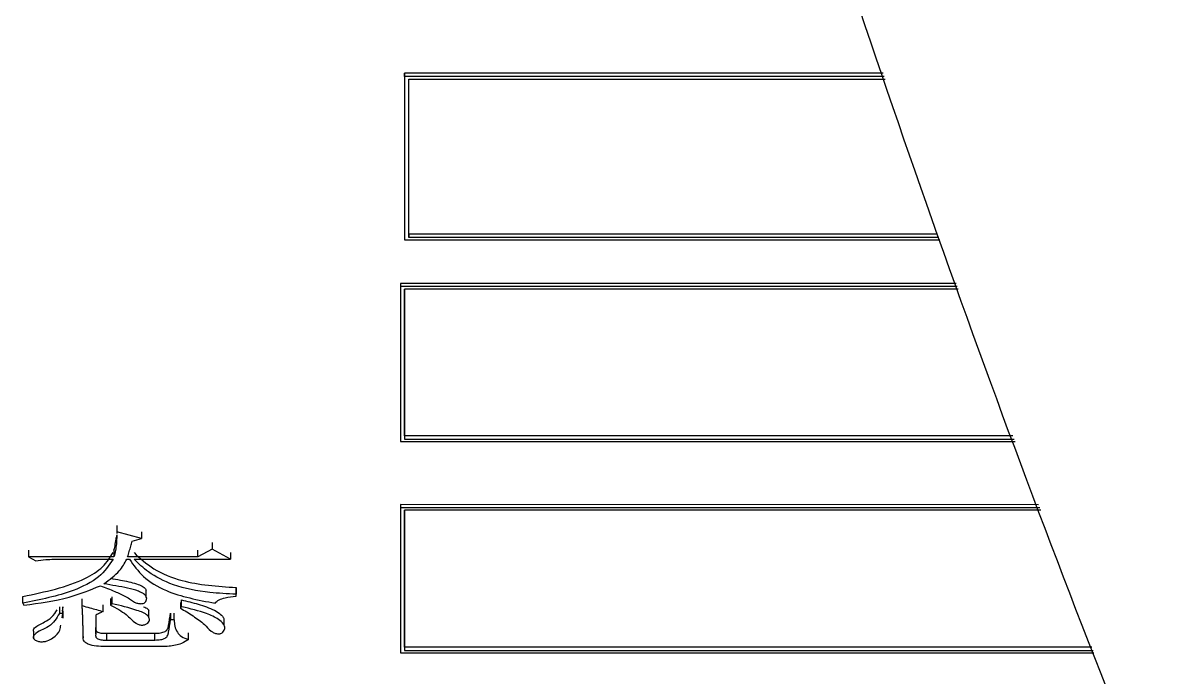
# Model space of a CAD drawing. Header units: millimetres. Extents: x 2126 to 3741, y 477 to 1658.
# Drawn here: x 2361.03 to 2374.67, y 827.25 to 835.02 of the extents above; entities that cross this region are included whole.
import ezdxf

# ---------------------------------------------------------------- set-up
doc = ezdxf.new("R2010")
doc.units = ezdxf.units.MM

msp = doc.modelspace()

# ---------------------------------------------------------------- linework, layer by layer
at = {"color": 7, "linetype": 'Continuous', "lineweight": 25}
for p, q in [((2371.246, 834.423), (2365.56, 834.423)), ((2365.56, 834.423), (2365.56, 832.48)), ((2365.56, 834.386), (2365.56, 834.423)), ((2371.258, 834.386), (2365.56, 834.386)), ((2365.61, 834.355), (2371.269, 834.355)), ((2365.56, 832.443), (2371.919, 832.443)), ((2365.61, 832.51), (2365.61, 832.473)), ((2371.893, 832.51), (2365.61, 832.51)), ((2371.907, 832.473), (2365.61, 832.473)), ((2372.112, 831.925), (2365.51, 831.926)), ((2365.51, 831.926), (2365.51, 830.085)), ((2365.51, 831.926), (2365.51, 831.888)), ((2372.126, 831.888), (2365.51, 831.888)), ((2372.137, 831.858), (2365.56, 831.858)), ((2365.56, 830.114), (2365.56, 830.075)), ((2372.788, 830.114), (2365.56, 830.114)), ((2365.51, 830.085), (2365.51, 830.046)), ((2365.51, 830.046), (2372.813, 830.046)), ((2365.56, 830.075), (2372.802, 830.075)), ((2373.093, 829.295), (2365.51, 829.296)), ((2365.51, 829.296), (2365.51, 827.574)), ((2365.51, 829.296), (2365.51, 829.257)), ((2373.107, 829.257), (2365.51, 829.257)), ((2373.118, 829.229), (2365.56, 829.229)), ((2362.141, 829.049), (2362.141, 828.971)), ((2362.141, 828.971), (2362.14, 828.953)), ((2362.433, 828.893), (2362.141, 828.971)), ((2362.325, 828.863), (2362.433, 828.893)), ((2362.433, 828.971), (2362.433, 828.893)), ((2361.091, 828.756), (2361.091, 828.677)), ((2362.108, 828.756), (2362.108, 828.677)), ((2363.276, 828.767), (2363.103, 828.677)), ((2363.103, 828.677), (2363.103, 828.756)), ((2363.276, 828.845), (2363.276, 828.767)), ((2363.493, 828.647), (2363.276, 828.767)), ((2361.091, 828.677), (2361.178, 828.629)), ((2362.108, 828.677), (2361.091, 828.677)), ((2361.394, 828.647), (2362.097, 828.647)), ((2362.26, 828.647), (2362.292, 828.647)), ((2363.103, 828.677), (2362.27, 828.677)), ((2362.346, 828.647), (2363.493, 828.647)), ((2363.493, 828.726), (2363.493, 828.647)), ((2361.026, 828.125), (2361.026, 828.205)), ((2362.087, 828.119), (2362.087, 828.199)), ((2362.491, 828.199), (2362.491, 828.279)), ((2363.558, 828.311), (2363.558, 828.231)), ((2363.558, 828.208), (2363.558, 828.287)), ((2363.558, 828.208), (2363.558, 828.231)), ((2361.026, 828.125), (2361.037, 828.102)), ((2361.459, 828.082), (2361.459, 828.002)), ((2361.502, 828.082), (2361.492, 828.03)), ((2361.502, 828.002), (2361.502, 828.082)), ((2361.73, 828.096), (2361.73, 828.175)), ((2361.978, 828.025), (2361.978, 828.105)), ((2362.087, 828.119), (2362.065, 828.102)), ((2362.898, 828.134), (2362.898, 828.067)), ((2362.909, 828.084), (2362.909, 828.164)), ((2361.502, 828.002), (2361.459, 828.002)), ((2361.492, 827.949), (2361.502, 828.002)), ((2361.504, 827.948), (2361.504, 828.028)), ((2361.892, 827.984), (2361.892, 827.757)), ((2361.892, 827.984), (2361.892, 827.837)), ((2362.523, 827.957), (2362.522, 828.038)), ((2362.779, 828.006), (2362.779, 827.926)), ((2362.822, 827.926), (2362.779, 827.926)), ((2362.822, 827.926), (2362.822, 828.006)), ((2363.417, 827.86), (2363.417, 827.94)), ((2361.15, 827.792), (2361.15, 827.727)), ((2361.892, 827.757), (2361.892, 827.837)), ((2361.15, 827.726), (2361.15, 827.712)), ((2361.74, 827.727), (2361.74, 827.711)), ((2362.022, 827.687), (2362.022, 827.767)), ((2362.022, 827.767), (2362.595, 827.767)), ((2362.022, 827.687), (2362.595, 827.687)), ((2362.595, 827.687), (2362.595, 827.767)), ((2362.995, 827.693), (2362.995, 827.773)), ((2362.682, 827.611), (2362.032, 827.611)), ((2365.51, 827.574), (2365.51, 827.534)), ((2365.51, 827.534), (2373.75, 827.534)), ((2365.56, 827.601), (2365.56, 827.561)), ((2373.725, 827.601), (2365.56, 827.601)), ((2365.56, 827.561), (2373.74, 827.561))]:
    msp.add_line(p, q, dxfattribs=at)
at = {"color": 7, "linetype": 'Continuous', "lineweight": 25, "flags": 128}
msp.add_lwpolyline([(2362.065, 828.181), (2362.065, 828.153), (2362.065, 828.127), (2362.065, 828.102)], dxfattribs=at)
at = {"color": 7, "linetype": 'Continuous', "lineweight": 25}
for points, knots in [([(2362.131, 889.762), (2362.156, 887.202), (2362.191, 883.621), (2362.47, 878.352), (2362.805, 873.888), (2363.371, 868.571), (2364.144, 863.002), (2365.154, 857.189), (2366.41, 851.218), (2367.921, 845.142), (2369.691, 839.004), (2371.726, 832.839), (2374.025, 826.675), (2376.59, 820.538), (2379.421, 814.45), (2382.515, 808.431), (2385.869, 802.498), (2389.481, 796.669), (2393.347, 790.959), (2397.461, 785.383), (2401.818, 779.956), (2406.412, 774.69), (2411.237, 769.599), (2416.285, 764.694), (2421.548, 759.987), (2427.018, 755.49), (2432.686, 751.211), (2438.543, 747.163), (2444.58, 743.353), (2450.785, 739.791), (2457.15, 736.486), (2463.663, 733.445), (2470.312, 730.676), (2477.086, 728.186), (2483.974, 725.98), (2490.963, 724.066), (2498.04, 722.447), (2505.194, 721.129), (2512.411, 720.116), (2519.678, 719.412), (2526.982, 719.019), (2534.31, 718.94), (2541.648, 719.177), (2548.983, 719.731), (2556.301, 720.604), (2563.588, 721.794), (2570.83, 723.302), (2578.015, 725.127), (2585.128, 727.267), (2592.155, 729.721), (2599.084, 732.486), (2605.9, 735.559), (2612.591, 738.936), (2619.143, 742.614), (2625.543, 746.587), (2631.778, 750.852), (2637.836, 755.403), (2643.704, 760.235), (2649.371, 765.342), (2654.823, 770.719), (2659.871, 776.166), (2664.523, 781.639), (2668.793, 787.097), (2672.835, 792.722), (2676.643, 798.504), (2680.212, 804.431), (2683.534, 810.494), (2686.604, 816.679), (2689.417, 822.976), (2691.969, 829.37), (2694.255, 835.845), (2696.272, 842.383), (2698.014, 848.957), (2699.479, 855.53), (2700.661, 862.024), (2701.558, 868.314), (2702.141, 873.837), (2702.509, 878.72), (2702.748, 883.544), (2702.866, 889.519), (2702.755, 895.035), (2702.483, 900.305), (2702.146, 904.769), (2701.581, 910.085), (2700.808, 915.654), (2699.798, 921.468), (2698.541, 927.439), (2697.031, 933.515), (2695.26, 939.653), (2693.226, 945.818), (2690.926, 951.982), (2688.361, 958.118), (2685.531, 964.207), (2682.437, 970.226), (2679.082, 976.159), (2675.47, 981.988), (2671.605, 987.698), (2667.491, 993.273), (2663.133, 998.701), (2658.539, 1003.966), (2653.715, 1009.058), (2648.667, 1013.962), (2643.404, 1018.669), (2637.934, 1023.167), (2632.266, 1027.445), (2626.409, 1031.494), (2620.372, 1035.304), (2614.166, 1038.865), (2607.801, 1042.17), (2601.289, 1045.213), (2594.638, 1047.975), (2588.356, 1050.312), (2584.251, 1051.59), (2582.442, 1052.154)], [0, 0, 0, 0, 0.0102074, 0.014274, 0.021037, 0.0280561, 0.0355867, 0.0434511, 0.0515783, 0.0599113, 0.0684099, 0.0770439, 0.085791, 0.0946336, 0.1035582, 0.112554, 0.1216124, 0.1307262, 0.1398897, 0.1490979, 0.1583469, 0.1676331, 0.1769537, 0.1863062, 0.1956884, 0.2050985, 0.2145348, 0.2239961, 0.233481, 0.2429885, 0.2525178, 0.262068, 0.2716385, 0.2812287, 0.2908382, 0.3004664, 0.3101132, 0.3197782, 0.3294613, 0.3391624, 0.3488814, 0.3586183, 0.3683733, 0.3781464, 0.387938, 0.3977483, 0.4075776, 0.4174265, 0.4272956, 0.4371854, 0.4470968, 0.4570307, 0.4669882, 0.4769704, 0.486979, 0.4970156, 0.5070822, 0.5171812, 0.5273154, 0.5374882, 0.5477037, 0.5569145, 0.5661226, 0.5753266, 0.5845258, 0.5937191, 0.6029052, 0.6120821, 0.6212471, 0.6303962, 0.6395236, 0.6486197, 0.6576679, 0.6666375, 0.6754633, 0.6839789, 0.6919633, 0.6976055, 0.7035012, 0.7112199, 0.7214273, 0.7254939, 0.7322569, 0.739276, 0.7468066, 0.754671, 0.7627982, 0.7711312, 0.7796298, 0.7882638, 0.7970109, 0.8058535, 0.8147781, 0.8237739, 0.8328323, 0.8419461, 0.8511096, 0.8603178, 0.8695668, 0.878853, 0.8881736, 0.8975261, 0.9069083, 0.9163184, 0.9257547, 0.935216, 0.9447009, 0.9542084, 0.9637377, 0.9732879, 0.9828584, 0.9924486, 1, 1, 1, 1]), ([(2365.56, 834.386), (2365.56, 834.189), (2365.56, 833.794), (2365.56, 833.144), (2365.56, 832.698), (2365.56, 832.443)], [0, 0, 0, 0, 0.300081, 0.600162, 1, 1, 1, 1]), ([(2365.61, 832.473), (2365.61, 832.664), (2365.61, 833.047), (2365.61, 833.674), (2365.61, 834.113), (2365.61, 834.355)], [0, 0, 0, 0, 0.3099206, 0.6198411, 1, 1, 1, 1]), ([(2365.61, 832.51), (2365.61, 832.664), (2365.61, 832.973), (2365.61, 833.585), (2365.61, 834.049), (2365.61, 834.355)], [0, 0, 0, 0, 0.254867, 0.509735, 1, 1, 1, 1]), ([(2365.51, 831.888), (2365.51, 831.7), (2365.51, 831.325), (2365.51, 830.71), (2365.51, 830.288), (2365.51, 830.046)], [0, 0, 0, 0, 0.300081, 0.600162, 1, 1, 1, 1]), ([(2365.56, 831.858), (2365.56, 831.671), (2365.56, 831.296), (2365.56, 830.701), (2365.56, 830.297), (2365.56, 830.075)], [0, 0, 0, 0, 0.309921, 0.619841, 1, 1, 1, 1]), ([(2365.56, 830.114), (2365.56, 830.259), (2365.56, 830.551), (2365.56, 831.129), (2365.56, 831.569), (2365.56, 831.858)], [0, 0, 0, 0, 0.25537, 0.51074, 1, 1, 1, 1]), ([(2365.51, 829.257), (2365.51, 829.081), (2365.51, 828.729), (2365.51, 828.154), (2365.51, 827.759), (2365.51, 827.534)], [0, 0, 0, 0, 0.300081, 0.600162, 1, 1, 1, 1]), ([(2365.56, 829.229), (2365.56, 829.053), (2365.56, 828.702), (2365.56, 828.145), (2365.56, 827.768), (2365.56, 827.561)], [0, 0, 0, 0, 0.309921, 0.619841, 1, 1, 1, 1]), ([(2365.56, 827.601), (2365.56, 827.737), (2365.56, 828.009), (2365.56, 828.549), (2365.56, 828.959), (2365.56, 829.229)], [0, 0, 0, 0, 0.256004, 0.512008, 1, 1, 1, 1]), ([(2362.14, 828.927), (2362.14, 828.894), (2362.14, 828.836), (2362.125, 828.753), (2362.114, 828.702), (2362.108, 828.677)], [0, 0, 0, 0, 0.3872038, 0.6933689, 1, 1, 1, 1]), ([(2362.108, 828.756), (2362.114, 828.779), (2362.125, 828.829), (2362.132, 828.88), (2362.135, 828.907)], [0, 0, 0, 0, 0.464247, 1, 1, 1, 1]), ([(2362.14, 828.937), (2362.14, 828.936), (2362.139, 828.928), (2362.138, 828.916), (2362.137, 828.906)], [0, 0, 0, 0, 0.127487, 1, 1, 1, 1]), ([(2362.27, 828.677), (2362.277, 828.698), (2362.289, 828.74), (2362.307, 828.801), (2362.319, 828.842), (2362.325, 828.863)], [0, 0, 0, 0, 0.344184, 0.672092, 1, 1, 1, 1]), ([(2361.026, 828.205), (2361.289, 828.26), (2361.652, 828.335), (2361.988, 828.551), (2362.061, 828.668), (2362.097, 828.726)], [0, 0, 0, 0, 0.571246, 0.788502, 1, 1, 1, 1]), ([(2362.097, 828.647), (2362.048, 828.574), (2361.947, 828.424), (2361.565, 828.233), (2361.232, 828.167), (2361.026, 828.125)], [0, 0, 0, 0, 0.269245, 0.548175, 1, 1, 1, 1]), ([(2361.178, 828.629), (2361.218, 828.635), (2361.289, 828.646), (2361.362, 828.646), (2361.394, 828.647)], [0, 0, 0, 0, 0.558835, 1, 1, 1, 1]), ([(2361.989, 828.356), (2362.056, 828.405), (2362.174, 828.492), (2362.234, 828.6), (2362.26, 828.647)], [0, 0, 0, 0, 0.563817, 1, 1, 1, 1]), ([(2362.292, 828.647), (2362.341, 828.576), (2362.441, 828.433), (2362.777, 828.225), (2363.106, 828.163), (2363.309, 828.125)], [0, 0, 0, 0, 0.270771, 0.548729, 1, 1, 1, 1]), ([(2362.346, 828.726), (2362.418, 828.659), (2362.564, 828.522), (2362.98, 828.351), (2363.337, 828.326), (2363.558, 828.311)], [0, 0, 0, 0, 0.27091, 0.549398, 1, 1, 1, 1]), ([(2363.558, 828.231), (2363.453, 828.236), (2363.197, 828.249), (2362.821, 828.323), (2362.523, 828.477), (2362.4, 828.595), (2362.346, 828.647)], [0, 0, 0, 0, 0.214752, 0.527903, 0.794745, 1, 1, 1, 1]), ([(2361.037, 828.102), (2361.222, 828.126), (2361.549, 828.17), (2361.826, 828.283), (2361.946, 828.332)], [0, 0, 0, 0, 0.565186, 1, 1, 1, 1]), ([(2361.946, 828.332), (2362.004, 828.31), (2362.108, 828.271), (2362.226, 828.215), (2362.304, 828.172), (2362.342, 828.14), (2362.387, 828.123), (2362.421, 828.118), (2362.448, 828.12), (2362.466, 828.126), (2362.482, 828.138), (2362.495, 828.157), (2362.499, 828.184), (2362.485, 828.215), (2362.451, 828.244), (2362.339, 828.295), (2362.175, 828.323), (2362.036, 828.347), (2361.989, 828.356)], [0, 0, 0, 0, 0.150802, 0.270996, 0.331066, 0.383869, 0.414543, 0.44536, 0.459508, 0.473787, 0.489783, 0.51524, 0.550113, 0.584523, 0.63156, 0.679807, 0.891009, 1, 1, 1, 1]), ([(2362.066, 828.421), (2362.106, 828.414), (2362.211, 828.395), (2362.342, 828.369), (2362.442, 828.33), (2362.479, 828.302), (2362.487, 828.284), (2362.489, 828.279)], [0, 0, 0, 0, 0.246919, 0.654828, 0.820581, 0.946757, 1, 1, 1, 1]), ([(2363.309, 828.125), (2363.323, 828.139), (2363.352, 828.167), (2363.443, 828.195), (2363.514, 828.203), (2363.558, 828.208)], [0, 0, 0, 0, 0.268422, 0.549119, 1, 1, 1, 1]), ([(2363.558, 828.288), (2363.558, 828.292), (2363.558, 828.3), (2363.558, 828.308), (2363.558, 828.311)], [0, 0, 0, 0, 0.56, 1, 1, 1, 1]), ([(2361.74, 827.728), (2361.74, 827.731), (2361.74, 827.737), (2361.74, 827.745), (2361.74, 827.75), (2361.74, 827.756), (2361.74, 827.762), (2361.74, 827.767), (2361.74, 827.773), (2361.74, 827.779), (2361.74, 827.784), (2361.74, 827.79), (2361.74, 827.796), (2361.74, 827.801), (2361.74, 827.807), (2361.74, 827.813), (2361.74, 827.818), (2361.74, 827.824), (2361.74, 827.83), (2361.74, 827.835), (2361.74, 827.841), (2361.74, 827.847), (2361.74, 827.852), (2361.74, 827.858), (2361.739, 827.864), (2361.739, 827.869), (2361.739, 827.875), (2361.739, 827.881), (2361.739, 827.887), (2361.739, 827.892), (2361.739, 827.898), (2361.739, 827.904), (2361.738, 827.909), (2361.738, 827.915), (2361.738, 827.921), (2361.738, 827.926), (2361.738, 827.932), (2361.738, 827.938), (2361.737, 827.944), (2361.737, 827.949), (2361.737, 827.955), (2361.737, 827.961), (2361.736, 827.966), (2361.736, 827.972), (2361.736, 827.978), (2361.736, 827.983), (2361.735, 827.989), (2361.735, 827.995), (2361.735, 828.001), (2361.735, 828.006), (2361.734, 828.012), (2361.734, 828.018), (2361.734, 828.023), (2361.733, 828.029), (2361.733, 828.035), (2361.733, 828.041), (2361.732, 828.046), (2361.732, 828.052), (2361.732, 828.058), (2361.731, 828.063), (2361.731, 828.069), (2361.731, 828.075), (2361.73, 828.081), (2361.73, 828.088), (2361.73, 828.093), (2361.73, 828.096)], [0, 0, 0, 0, 0.030924, 0.046386, 0.061848, 0.07731, 0.092772, 0.108234, 0.123697, 0.139159, 0.154621, 0.170083, 0.185545, 0.201007, 0.216469, 0.231931, 0.247393, 0.262855, 0.278317, 0.293779, 0.309241, 0.324703, 0.340165, 0.355628, 0.37109, 0.386552, 0.402014, 0.417476, 0.432938, 0.4484, 0.463862, 0.479324, 0.494786, 0.510248, 0.52571, 0.541172, 0.556634, 0.572097, 0.587559, 0.603021, 0.618483, 0.633945, 0.649407, 0.664869, 0.680331, 0.695793, 0.711255, 0.726717, 0.742179, 0.757641, 0.773103, 0.788566, 0.804028, 0.81949, 0.834952, 0.850414, 0.865876, 0.881338, 0.8968, 0.912262, 0.927724, 0.943186, 0.958648, 0.97411, 1, 1, 1, 1]), ([(2361.73, 828.096), (2361.76, 828.087), (2361.817, 828.071), (2361.9, 828.048), (2361.952, 828.033), (2361.978, 828.025)], [0, 0, 0, 0, 0.367076, 0.683538, 1, 1, 1, 1]), ([(2362.065, 828.102), (2362.133, 828.067), (2362.252, 828.004), (2362.33, 827.911), (2362.399, 827.87), (2362.44, 827.861), (2362.481, 827.87), (2362.511, 827.887), (2362.529, 827.91), (2362.531, 827.933), (2362.525, 827.956), (2362.491, 828.001), (2362.333, 828.059), (2362.185, 828.095), (2362.087, 828.119)], [0, 0, 0, 0, 0.207965, 0.368358, 0.401514, 0.432917, 0.464664, 0.497814, 0.528601, 0.558738, 0.58913, 0.619745, 0.747266, 1, 1, 1, 1]), ([(2362.459, 828.081), (2362.477, 828.074), (2362.506, 828.063), (2362.521, 828.044), (2362.524, 828.036), (2362.524, 828.036)], [0, 0, 0, 0, 0.609563, 0.994779, 1, 1, 1, 1]), ([(2362.909, 828.084), (2362.908, 828.083), (2362.906, 828.079), (2362.902, 828.073), (2362.899, 828.069), (2362.898, 828.067)], [0, 0, 0, 0, 0.255027, 0.627514, 1, 1, 1, 1]), ([(2362.898, 828.067), (2362.948, 828.036), (2363.048, 827.973), (2363.18, 827.885), (2363.236, 827.808), (2363.293, 827.772), (2363.328, 827.762), (2363.355, 827.76), (2363.372, 827.762), (2363.388, 827.769), (2363.406, 827.782), (2363.421, 827.807), (2363.427, 827.841), (2363.405, 827.887), (2363.339, 827.946), (2363.17, 828.02), (2363.012, 828.059), (2362.911, 828.084), (2362.909, 828.084)], [0, 0, 0, 0, 0.14, 0.280266, 0.380171, 0.409931, 0.439811, 0.452036, 0.462473, 0.472931, 0.488626, 0.51752, 0.558625, 0.598671, 0.668428, 0.787489, 0.99583, 1, 1, 1, 1]), ([(2362.909, 828.164), (2362.976, 828.148), (2363.113, 828.115), (2363.271, 828.059), (2363.377, 827.998), (2363.403, 827.96), (2363.417, 827.941)], [0, 0, 0, 0, 0.333447, 0.684518, 0.842265, 1, 1, 1, 1]), ([(2361.459, 828.002), (2361.426, 827.946), (2361.367, 827.845), (2361.189, 827.787), (2361.146, 827.727), (2361.151, 827.7), (2361.18, 827.679), (2361.222, 827.665), (2361.271, 827.666), (2361.329, 827.679), (2361.406, 827.723), (2361.468, 827.789), (2361.473, 827.844), (2361.476, 827.864)], [0, 0, 0, 0, 0.247601, 0.449259, 0.486524, 0.522863, 0.561727, 0.602638, 0.642741, 0.6832, 0.762195, 0.913729, 1, 1, 1, 1]), ([(2361.152, 827.793), (2361.151, 827.798), (2361.147, 827.811), (2361.182, 827.855), (2361.276, 827.894), (2361.38, 827.961), (2361.414, 828.016), (2361.432, 828.046)], [0, 0, 0, 0, 0.045578, 0.128146, 0.446444, 0.694721, 1, 1, 1, 1]), ([(2361.978, 828.025), (2361.964, 828.019), (2361.935, 828.005), (2361.906, 827.991), (2361.892, 827.984)], [0, 0, 0, 0, 0.500001, 1, 1, 1, 1]), ([(2362.595, 827.767), (2362.617, 827.768), (2362.66, 827.769), (2362.721, 827.787), (2362.749, 827.823), (2362.765, 827.896), (2362.773, 827.957), (2362.779, 828.006)], [0, 0, 0, 0, 0.130153, 0.256408, 0.38449, 0.511557, 1, 1, 1, 1]), ([(2362.595, 827.687), (2362.617, 827.687), (2362.66, 827.689), (2362.721, 827.707), (2362.749, 827.743), (2362.765, 827.816), (2362.773, 827.877), (2362.779, 827.926)], [0, 0, 0, 0, 0.13003, 0.256202, 0.384291, 0.511395, 1, 1, 1, 1]), ([(2362.822, 827.926), (2362.826, 827.876), (2362.832, 827.806), (2362.906, 827.724), (2362.965, 827.703), (2362.995, 827.693)], [0, 0, 0, 0, 0.550462, 0.77054, 1, 1, 1, 1]), ([(2361.893, 827.803), (2361.895, 827.8), (2361.898, 827.791), (2361.921, 827.776), (2361.966, 827.766), (2362.003, 827.767), (2362.022, 827.767)], [0, 0, 0, 0, 0.1155788, 0.2906974, 0.6408722, 1, 1, 1, 1]), ([(2362.032, 827.611), (2361.997, 827.611), (2361.926, 827.61), (2361.837, 827.621), (2361.78, 827.646), (2361.743, 827.68), (2361.741, 827.709), (2361.74, 827.728)], [0, 0, 0, 0, 0.261044, 0.518862, 0.648585, 0.774158, 1, 1, 1, 1]), ([(2361.892, 827.757), (2361.89, 827.747), (2361.887, 827.732), (2361.897, 827.712), (2361.921, 827.695), (2361.966, 827.686), (2362.003, 827.686), (2362.022, 827.687)], [0, 0, 0, 0, 0.227751, 0.352705, 0.480942, 0.73722, 1, 1, 1, 1]), ([(2362.995, 827.693), (2362.968, 827.676), (2362.923, 827.647), (2362.839, 827.623), (2362.762, 827.611), (2362.708, 827.611), (2362.682, 827.611)], [0, 0, 0, 0, 0.330967, 0.551079, 0.77486, 1, 1, 1, 1])]:
    msp.add_open_spline(points, degree=3, knots=knots, dxfattribs=at)

doc.saveas('drawing.dxf')
